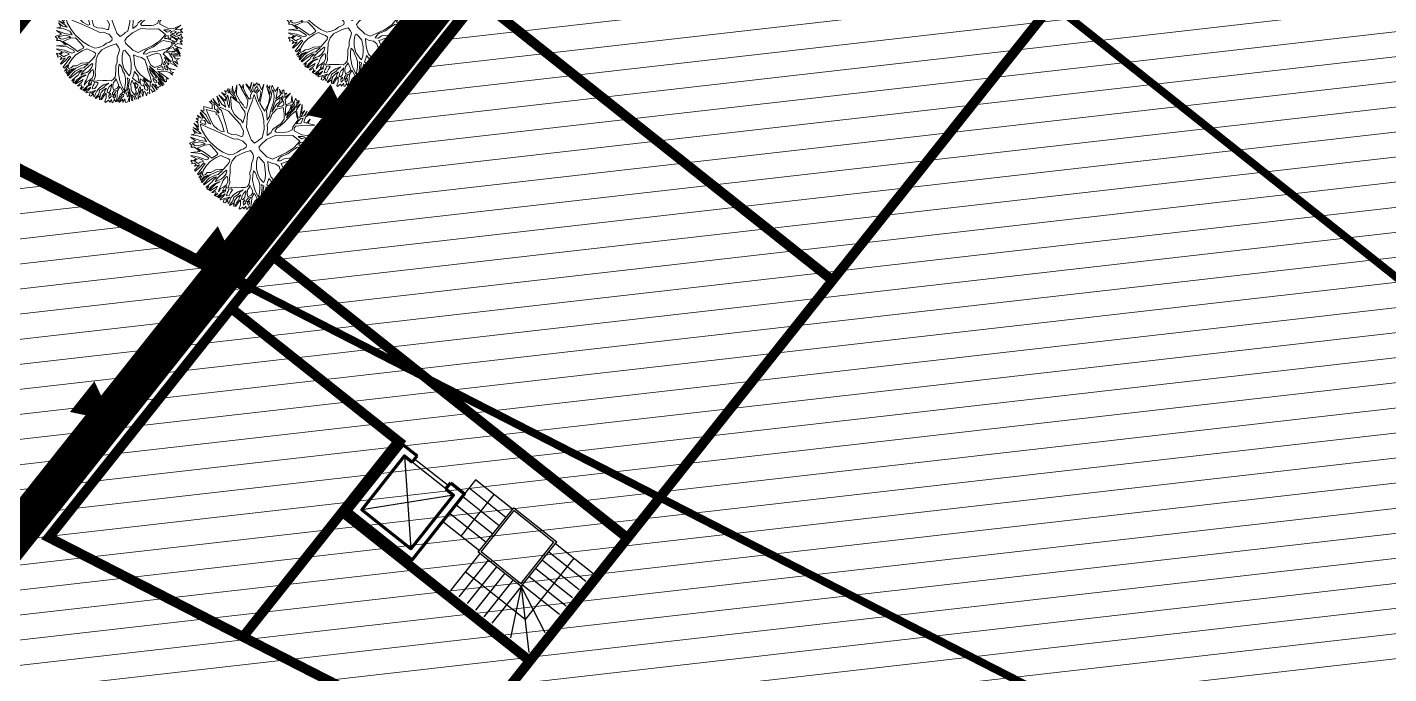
# Model space of a CAD drawing. Header units: metres. Extents: x -664657 to -643449, y -1076720 to -1062383.
# Drawn here: x -661136.54 to -661101.86, y -1065530.19 to -1065513.72 of the extents above; entities that cross this region are included whole.
import ezdxf

# ---------------------------------------------------------------- set-up
doc = ezdxf.new("R2010")
doc.units = ezdxf.units.M
doc.header["$LTSCALE"] = 0.1
doc.linetypes.add('DIVIDE', pattern=[31.75, 12.7, -6.35, 0, -6.35, 0, -6.35])
doc.layers.get('0').update_dxf_attribs({"color": 8, "lineweight": 9})
for name, color, linetype in [('AA_THER_DOPRAVA', 142, 'Continuous'), ('AA_THER_slabá', 4, 'Continuous'), ('AA_THER_SRAFY KATASTR', 14, 'Continuous'), ('AA_THER_ZNACENI', 7, 'Continuous'), ('AA_THER_čerchovaná', 84, 'DIVIDE')]:
    doc.layers.add(name, color=color, linetype=linetype)
doc.layers.add('AA_THER_silná', color=1, linetype='Continuous', lineweight=70)
doc.layers.add('AA_THER_STAFAZ', color=252, linetype='Continuous', lineweight=0)

# ---------------------------------------------------------------- blocks, each defined once
blk = doc.blocks.new('A$C0C461CEA')
for p, q in [((-0.025, 0.681), (-0.029, 0.73)), ((-0.029, 0.73), (-0.001, 0.656)), ((0.063, 0.606), (-0.009, 0.765)), ((-0.009, 0.765), (0.101, 0.706)), ((0.101, 0.706), (0.094, 0.804)), ((0.094, 0.804), (0.195, 0.61)), ((0.214, 0.725), (0.134, 0.788)), ((0.134, 0.788), (0.212, 0.751)), ((0.191, 0.795), (0.205, 0.826)), ((0.231, 0.749), (0.191, 0.795)), ((0.205, 0.826), (0.247, 0.779)), ((0.212, 0.751), (0.231, 0.749)), ((0.247, 0.779), (0.283, 0.818)), ((0.256, 0.734), (0.28, 0.713)), ((0.257, 0.695), (0.256, 0.734)), ((0.283, 0.818), (0.273, 0.766)), ((0.273, 0.766), (0.303, 0.735)), ((0.303, 0.735), (0.335, 0.855)), ((0.335, 0.855), (0.332, 0.706)), ((0.448, 0.732), (0.381, 0.832)), ((0.381, 0.832), (0.473, 0.745)), ((0.398, 0.641), (0.448, 0.732)), ((0.483, 0.777), (0.463, 0.845)), ((0.463, 0.845), (0.503, 0.812)), ((0.473, 0.745), (0.483, 0.777)), ((0.49, 0.711), (0.491, 0.762)), ((0.491, 0.762), (0.519, 0.739)), ((0.503, 0.812), (0.541, 0.849)), ((0.519, 0.739), (0.518, 0.634)), ((0.541, 0.849), (0.523, 0.775)), ((0.523, 0.775), (0.552, 0.829)), ((0.552, 0.829), (0.55, 0.733)), ((0.55, 0.733), (0.572, 0.716)), ((0.572, 0.716), (0.592, 0.82)), ((0.592, 0.82), (0.599, 0.69)), ((0.732, 0.619), (0.623, 0.824)), ((0.623, 0.824), (0.721, 0.691)), ((0.721, 0.691), (0.725, 0.772)), ((0.725, 0.772), (0.739, 0.638)), ((0.773, 0.691), (0.762, 0.79)), ((0.762, 0.79), (0.78, 0.708)), ((0.782, 0.71), (0.826, 0.755)), ((0.826, 0.755), (0.807, 0.687)), ((-0.386, 0.487), (-0.377, 0.497)), ((-0.28, 0.452), (-0.386, 0.487)), ((-0.377, 0.497), (-0.291, 0.473)), ((-0.291, 0.473), (-0.326, 0.577)), ((-0.326, 0.577), (-0.279, 0.488)), ((-0.256, 0.522), (-0.284, 0.582)), ((-0.284, 0.582), (-0.25, 0.553)), ((-0.279, 0.488), (-0.209, 0.448)), ((-0.207, 0.472), (-0.256, 0.522)), ((-0.25, 0.553), (-0.251, 0.627)), ((-0.251, 0.627), (-0.205, 0.61)), ((-0.215, 0.587), (-0.164, 0.562)), ((-0.208, 0.57), (-0.215, 0.587)), ((-0.212, 0.536), (-0.208, 0.57)), ((-0.186, 0.48), (-0.212, 0.536)), ((-0.205, 0.61), (-0.205, 0.641)), ((-0.205, 0.641), (-0.143, 0.596)), ((-0.164, 0.562), (-0.163, 0.47)), ((-0.143, 0.596), (-0.108, 0.579)), ((-0.134, 0.562), (-0.138, 0.487)), ((-0.138, 0.487), (-0.095, 0.443)), ((-0.108, 0.579), (-0.136, 0.688)), ((-0.136, 0.688), (-0.031, 0.479)), ((-0.111, 0.544), (-0.134, 0.562)), ((-0.084, 0.536), (-0.111, 0.544)), ((-0.062, 0.681), (-0.084, 0.71)), ((-0.084, 0.71), (-0.025, 0.681)), ((-0.05, 0.471), (-0.084, 0.536)), ((0.086, 0.573), (-0.062, 0.681)), ((-0.001, 0.656), (0.063, 0.606)), ((0.049, 0.709), (0.1, 0.674)), ((0.071, 0.64), (0.049, 0.709)), ((0.115, 0.58), (0.071, 0.64)), ((0.141, 0.467), (0.086, 0.573)), ((0.1, 0.674), (0.148, 0.626)), ((0.154, 0.458), (0.115, 0.58)), ((0.148, 0.626), (0.198, 0.54)), ((0.195, 0.61), (0.214, 0.725)), ((0.198, 0.54), (0.234, 0.438)), ((0.212, 0.581), (0.226, 0.644)), ((0.236, 0.499), (0.212, 0.581)), ((0.226, 0.644), (0.236, 0.684)), ((0.236, 0.684), (0.278, 0.625)), ((0.281, 0.388), (0.236, 0.499)), ((0.272, 0.676), (0.257, 0.695)), ((0.278, 0.625), (0.267, 0.543)), ((0.267, 0.543), (0.281, 0.388)), ((0.291, 0.657), (0.272, 0.676)), ((0.28, 0.713), (0.29, 0.678)), ((0.29, 0.678), (0.291, 0.657)), ((0.298, 0.594), (0.316, 0.668)), ((0.299, 0.519), (0.298, 0.594)), ((0.359, 0.578), (0.299, 0.519)), ((0.316, 0.668), (0.354, 0.641)), ((0.392, 0.572), (0.318, 0.477)), ((0.332, 0.706), (0.398, 0.641)), ((0.354, 0.641), (0.373, 0.618)), ((0.373, 0.618), (0.359, 0.578)), ((0.469, 0.501), (0.392, 0.572)), ((0.419, 0.639), (0.417, 0.618)), ((0.417, 0.618), (0.449, 0.568)), ((0.438, 0.663), (0.419, 0.639)), ((0.471, 0.697), (0.438, 0.663)), ((0.449, 0.568), (0.492, 0.518)), ((0.532, 0.422), (0.469, 0.501)), ((0.482, 0.682), (0.471, 0.697)), ((0.492, 0.669), (0.482, 0.682)), ((0.505, 0.682), (0.49, 0.711)), ((0.503, 0.634), (0.492, 0.669)), ((0.492, 0.518), (0.511, 0.491)), ((0.512, 0.575), (0.503, 0.634)), ((0.518, 0.634), (0.505, 0.682)), ((0.511, 0.491), (0.512, 0.575)), ((0.53, 0.531), (0.539, 0.622)), ((0.551, 0.471), (0.53, 0.531)), ((0.539, 0.622), (0.547, 0.66)), ((0.544, 0.723), (0.568, 0.689)), ((0.547, 0.66), (0.544, 0.723)), ((0.562, 0.609), (0.551, 0.471)), ((0.568, 0.689), (0.562, 0.609)), ((0.581, 0.563), (0.574, 0.456)), ((0.6, 0.66), (0.581, 0.563)), ((0.599, 0.69), (0.656, 0.641)), ((0.629, 0.644), (0.6, 0.66)), ((0.699, 0.587), (0.629, 0.644)), ((0.656, 0.641), (0.716, 0.594)), ((0.735, 0.569), (0.699, 0.587)), ((0.716, 0.594), (0.732, 0.619)), ((0.736, 0.502), (0.735, 0.569)), ((0.738, 0.409), (0.736, 0.502)), ((0.739, 0.638), (0.773, 0.691)), ((0.756, 0.617), (0.75, 0.55)), ((0.75, 0.55), (0.759, 0.494)), ((0.785, 0.647), (0.756, 0.617)), ((0.759, 0.494), (0.811, 0.549)), ((0.847, 0.53), (0.772, 0.454)), ((0.78, 0.708), (0.782, 0.71)), ((0.811, 0.549), (0.785, 0.647)), ((0.807, 0.687), (0.84, 0.599)), ((0.84, 0.599), (0.888, 0.613)), ((1.024, 0.679), (0.847, 0.53)), ((0.888, 0.613), (0.897, 0.711)), ((0.897, 0.711), (0.915, 0.627)), ((0.915, 0.627), (1.024, 0.679)), ((1.039, 0.454), (1.103, 0.589)), ((1.103, 0.589), (1.074, 0.465)), ((1.074, 0.465), (1.137, 0.506)), ((1.137, 0.506), (1.166, 0.562)), ((1.213, 0.508), (1.154, 0.472)), ((1.166, 0.562), (1.164, 0.508)), ((1.164, 0.508), (1.213, 0.508)), ((-0.526, 0.187), (-0.556, 0.247)), ((-0.556, 0.247), (-0.505, 0.187)), ((-0.495, 0.221), (-0.55, 0.309)), ((-0.55, 0.309), (-0.495, 0.256)), ((-0.436, 0.238), (-0.503, 0.376)), ((-0.503, 0.376), (-0.397, 0.235)), ((-0.495, 0.256), (-0.436, 0.238)), ((-0.394, 0.371), (-0.482, 0.412)), ((-0.482, 0.412), (-0.394, 0.388)), ((-0.394, 0.388), (-0.424, 0.459)), ((-0.424, 0.459), (-0.372, 0.399)), ((-0.256, 0.32), (-0.394, 0.371)), ((-0.372, 0.399), (-0.265, 0.347)), ((-0.209, 0.421), (-0.28, 0.452)), ((-0.265, 0.347), (-0.176, 0.312)), ((-0.174, 0.275), (-0.256, 0.32)), ((-0.209, 0.448), (-0.207, 0.472)), ((-0.194, 0.381), (-0.209, 0.421)), ((-0.162, 0.346), (-0.194, 0.381)), ((-0.163, 0.47), (-0.186, 0.48)), ((-0.176, 0.312), (-0.162, 0.346)), ((-0.142, 0.224), (-0.174, 0.275)), ((-0.157, 0.436), (-0.114, 0.321)), ((-0.081, 0.391), (-0.157, 0.436)), ((-0.114, 0.321), (-0.04, 0.095)), ((-0.095, 0.443), (-0.013, 0.385)), ((0.012, 0.333), (-0.081, 0.391)), ((-0.013, 0.385), (-0.05, 0.471)), ((-0.031, 0.479), (0.019, 0.379)), ((0.154, 0.269), (0.012, 0.333)), ((0.019, 0.379), (0.096, 0.349)), ((0.096, 0.349), (0.175, 0.322)), ((0.175, 0.322), (0.141, 0.467)), ((0.193, 0.345), (0.154, 0.458)), ((0.266, 0.178), (0.154, 0.269)), ((0.24, 0.295), (0.193, 0.345)), ((0.234, 0.438), (0.258, 0.367)), ((0.308, 0.222), (0.24, 0.295)), ((0.258, 0.367), (0.296, 0.309)), ((0.296, 0.309), (0.308, 0.222)), ((0.314, 0.414), (0.309, 0.363)), ((0.309, 0.363), (0.334, 0.286)), ((0.318, 0.477), (0.314, 0.414)), ((0.334, 0.286), (0.348, 0.221)), ((0.485, 0.148), (0.513, 0.258)), ((0.513, 0.258), (0.54, 0.324)), ((0.54, 0.324), (0.532, 0.422)), ((0.551, 0.283), (0.534, 0.218)), ((0.571, 0.374), (0.551, 0.283)), ((0.574, 0.456), (0.571, 0.374)), ((0.619, 0.192), (0.694, 0.255)), ((0.694, 0.255), (0.731, 0.289)), ((0.834, 0.289), (0.726, 0.197)), ((0.731, 0.289), (0.76, 0.363)), ((0.76, 0.363), (0.738, 0.409)), ((0.772, 0.454), (0.768, 0.41)), ((0.768, 0.41), (0.8, 0.37)), ((0.8, 0.37), (0.955, 0.401)), ((0.992, 0.29), (0.834, 0.289)), ((0.943, 0.354), (0.922, 0.336)), ((0.922, 0.336), (0.992, 0.342)), ((0.983, 0.384), (0.943, 0.354)), ((0.955, 0.401), (1.039, 0.454)), ((1.022, 0.404), (0.983, 0.384)), ((0.99, 0.219), (0.992, 0.29)), ((0.992, 0.342), (1.008, 0.359)), ((1.008, 0.359), (1.022, 0.404)), ((1.019, 0.28), (1.014, 0.25)), ((1.014, 0.25), (1.022, 0.223)), ((1.04, 0.305), (1.019, 0.28)), ((1.022, 0.223), (1.057, 0.251)), ((1.065, 0.28), (1.04, 0.305)), ((1.06, 0.421), (1.046, 0.396)), ((1.046, 0.396), (1.046, 0.37)), ((1.046, 0.37), (1.102, 0.394)), ((1.161, 0.247), (1.054, 0.196)), ((1.057, 0.251), (1.11, 0.266)), ((1.085, 0.438), (1.06, 0.421)), ((1.084, 0.364), (1.065, 0.329)), ((1.065, 0.329), (1.216, 0.353)), ((1.11, 0.266), (1.065, 0.28)), ((1.151, 0.377), (1.084, 0.364)), ((1.117, 0.447), (1.085, 0.438)), ((1.115, 0.327), (1.094, 0.318)), ((1.094, 0.318), (1.123, 0.272)), ((1.102, 0.394), (1.117, 0.447)), ((1.157, 0.334), (1.115, 0.327)), ((1.123, 0.272), (1.221, 0.303)), ((1.154, 0.472), (1.142, 0.409)), ((1.142, 0.409), (1.193, 0.416)), ((1.216, 0.393), (1.151, 0.377)), ((1.223, 0.332), (1.157, 0.334)), ((1.207, 0.21), (1.161, 0.247)), ((1.221, 0.277), (1.173, 0.268)), ((1.173, 0.268), (1.209, 0.239)), ((1.193, 0.416), (1.206, 0.47)), ((1.206, 0.47), (1.232, 0.441)), ((1.209, 0.239), (1.221, 0.277)), ((1.216, 0.353), (1.216, 0.393)), ((1.221, 0.303), (1.223, 0.332)), ((1.232, 0.441), (1.276, 0.429)), ((1.265, 0.299), (1.236, 0.242)), ((1.236, 0.242), (1.263, 0.236)), ((1.276, 0.429), (1.239, 0.399)), ((1.239, 0.399), (1.239, 0.378)), ((1.239, 0.378), (1.266, 0.383)), ((1.263, 0.236), (1.379, 0.275)), ((1.336, 0.335), (1.265, 0.299)), ((1.266, 0.383), (1.281, 0.398)), ((1.308, 0.383), (1.275, 0.358)), ((1.275, 0.358), (1.336, 0.335)), ((1.281, 0.398), (1.308, 0.383)), ((1.379, 0.275), (1.301, 0.236)), ((-0.493, -0.002), (-0.644, 0.041)), ((-0.644, 0.041), (-0.485, 0.03)), ((-0.635, 0.101), (-0.551, 0.117)), ((-0.519, 0.086), (-0.635, 0.101)), ((-0.612, 0.165), (-0.577, 0.172)), ((-0.557, 0.142), (-0.612, 0.165)), ((-0.577, 0.172), (-0.583, 0.229)), ((-0.583, 0.229), (-0.536, 0.174)), ((-0.551, 0.117), (-0.557, 0.142)), ((-0.536, 0.174), (-0.526, 0.187)), ((-0.509, 0.126), (-0.526, 0.126)), ((-0.526, 0.126), (-0.492, 0.08)), ((-0.485, 0.03), (-0.519, 0.086)), ((-0.416, 0.057), (-0.509, 0.126)), ((-0.505, 0.187), (-0.335, 0.163)), ((-0.415, 0.205), (-0.495, 0.221)), ((-0.492, 0.08), (-0.453, 0.038)), ((-0.444, 0.15), (-0.46, 0.141)), ((-0.46, 0.141), (-0.318, -0.013)), ((-0.453, 0.038), (-0.411, 0.003)), ((-0.353, 0.149), (-0.444, 0.15)), ((-0.354, -0.026), (-0.416, 0.057)), ((-0.335, 0.163), (-0.415, 0.205)), ((-0.411, 0.003), (-0.354, -0.026)), ((-0.397, 0.235), (-0.263, 0.181)), ((-0.273, 0.155), (-0.353, 0.149)), ((-0.191, 0.121), (-0.273, 0.155)), ((-0.263, 0.181), (-0.194, 0.167)), ((-0.194, 0.167), (-0.145, 0.146)), ((-0.099, 0.096), (-0.191, 0.121)), ((-0.145, 0.146), (-0.114, 0.159)), ((-0.114, 0.159), (-0.142, 0.224)), ((-0.05, 0.048), (-0.099, 0.096)), ((0, -0.086), (-0.05, 0.048)), ((-0.04, 0.095), (0.101, -0.11)), ((0.364, 0.065), (0.266, 0.178)), ((0.348, 0.221), (0.354, 0.16)), ((0.354, 0.16), (0.409, 0.103)), ((0.435, -0.079), (0.364, 0.065)), ((0.409, 0.103), (0.439, 0.053)), ((0.439, 0.053), (0.476, 0.01)), ((0.476, 0.01), (0.498, 0.096)), ((0.498, 0.096), (0.485, 0.148)), ((0.588, 0.099), (0.514, -0.053)), ((0.534, 0.218), (0.533, 0.155)), ((0.533, 0.155), (0.567, 0.153)), ((0.567, 0.153), (0.619, 0.192)), ((0.726, 0.197), (0.588, 0.099)), ((0.934, -0.024), (0.985, 0.138)), ((0.99, 0.078), (0.966, -0.017)), ((0.985, 0.138), (0.99, 0.219)), ((1.029, 0.181), (0.99, 0.078)), ((1.054, 0.196), (1.029, 0.181)), ((1.064, -0.035), (1.15, 0.081)), ((1.15, 0.081), (1.193, 0.151)), ((1.184, 0.044), (1.176, -0.007)), ((1.242, 0.072), (1.184, 0.044)), ((1.201, 0.118), (1.192, 0.06)), ((1.192, 0.06), (1.242, 0.105)), ((1.193, 0.151), (1.207, 0.21)), ((1.249, 0.194), (1.201, 0.132)), ((1.201, 0.132), (1.201, 0.118)), ((1.242, 0.105), (1.277, 0.128)), ((1.297, 0.051), (1.242, 0.072)), ((1.268, 0.179), (1.249, 0.194)), ((1.314, 0.169), (1.268, 0.179)), ((1.294, 0.108), (1.276, 0.086)), ((1.276, 0.086), (1.305, 0.077)), ((1.277, 0.128), (1.319, 0.158)), ((1.411, 0.18), (1.289, 0.213)), ((1.289, 0.213), (1.317, 0.184)), ((1.327, 0.131), (1.294, 0.108)), ((1.347, 0.037), (1.297, 0.051)), ((1.301, 0.236), (1.411, 0.18)), ((1.305, 0.077), (1.384, 0.138)), ((1.319, 0.158), (1.314, 0.169)), ((1.317, 0.184), (1.443, 0.155)), ((1.367, 0.149), (1.327, 0.131)), ((1.443, 0.155), (1.34, 0.081)), ((1.34, 0.081), (1.406, 0.061)), ((1.386, 0.006), (1.347, 0.037)), ((1.384, 0.138), (1.367, 0.149)), ((1.367, -0.026), (1.386, 0.006)), ((1.421, 0.016), (1.398, -0.011)), ((1.406, 0.061), (1.454, 0.109)), ((1.495, 0.013), (1.421, 0.016)), ((1.454, 0.109), (1.431, 0.05)), ((1.431, 0.05), (1.495, 0.013)), ((-0.721, -0.288), (-0.583, -0.227)), ((-0.701, -0.157), (-0.672, -0.144)), ((-0.634, -0.167), (-0.701, -0.157)), ((-0.672, -0.144), (-0.697, -0.115)), ((-0.697, -0.115), (-0.649, -0.134)), ((-0.599, -0.118), (-0.687, -0.081)), ((-0.687, -0.081), (-0.582, -0.108)), ((-0.508, -0.101), (-0.659, -0.004)), ((-0.659, -0.004), (-0.5, -0.057)), ((-0.49, -0.229), (-0.658, -0.302)), ((-0.649, -0.134), (-0.599, -0.118)), ((-0.583, -0.227), (-0.634, -0.167)), ((-0.561, -0.129), (-0.611, -0.142)), ((-0.611, -0.142), (-0.575, -0.175)), ((-0.582, -0.108), (-0.544, -0.105)), ((-0.575, -0.175), (-0.552, -0.204)), ((-0.519, -0.137), (-0.561, -0.129)), ((-0.552, -0.204), (-0.506, -0.197)), ((-0.544, -0.105), (-0.508, -0.101)), ((-0.491, -0.179), (-0.519, -0.137)), ((-0.506, -0.197), (-0.448, -0.22)), ((-0.5, -0.057), (-0.412, -0.054)), ((-0.412, -0.054), (-0.493, -0.002)), ((-0.33, -0.078), (-0.491, -0.12)), ((-0.491, -0.12), (-0.481, -0.145)), ((-0.444, -0.203), (-0.491, -0.179)), ((-0.465, -0.267), (-0.49, -0.229)), ((-0.481, -0.145), (-0.435, -0.149)), ((-0.448, -0.22), (-0.444, -0.203)), ((-0.435, -0.149), (-0.35, -0.207)), ((-0.35, -0.207), (-0.2, -0.314)), ((-0.208, -0.104), (-0.33, -0.078)), ((-0.318, -0.013), (-0.221, -0.06)), ((-0.221, -0.06), (-0.118, -0.072)), ((-0.023, -0.134), (-0.208, -0.104)), ((-0.118, -0.072), (-0.051, -0.067)), ((-0.051, -0.067), (0, -0.086)), ((0.101, -0.19), (-0.023, -0.134)), ((0.101, -0.11), (0.215, -0.18)), ((0.147, -0.271), (0.101, -0.19)), ((0.215, -0.18), (0.302, -0.23)), ((0.302, -0.23), (0.386, -0.241)), ((0.386, -0.241), (0.412, -0.157)), ((0.412, -0.132), (0.435, -0.079)), ((0.412, -0.157), (0.412, -0.132)), ((0.514, -0.053), (0.492, -0.182)), ((0.492, -0.182), (0.493, -0.246)), ((0.814, -0.262), (0.864, -0.159)), ((0.864, -0.159), (0.934, -0.024)), ((0.908, -0.119), (0.897, -0.15)), ((0.897, -0.15), (0.901, -0.228)), ((0.901, -0.228), (0.946, -0.198)), ((0.966, -0.017), (0.908, -0.119)), ((0.946, -0.198), (0.973, -0.127)), ((0.973, -0.127), (1.064, -0.035)), ((1.009, -0.187), (0.98, -0.225)), ((0.98, -0.225), (1.12, -0.297)), ((1.026, -0.151), (1.009, -0.187)), ((1.084, -0.067), (1.026, -0.151)), ((1.138, -0.047), (1.084, -0.067)), ((1.225, -0.095), (1.138, -0.047)), ((1.176, -0.007), (1.277, -0.02)), ((1.208, -0.294), (1.276, -0.187)), ((1.271, -0.153), (1.225, -0.095)), ((1.231, -0.04), (1.321, -0.091)), ((1.289, -0.041), (1.231, -0.04)), ((1.287, -0.212), (1.256, -0.26)), ((1.262, -0.288), (1.356, -0.236)), ((1.276, -0.187), (1.271, -0.153)), ((1.277, -0.02), (1.367, -0.026)), ((1.324, -0.116), (1.277, -0.096)), ((1.277, -0.096), (1.303, -0.157)), ((1.318, -0.192), (1.287, -0.212)), ((1.346, -0.047), (1.289, -0.041)), ((1.394, -0.229), (1.298, -0.308)), ((1.303, -0.157), (1.324, -0.116)), ((1.356, -0.236), (1.318, -0.192)), ((1.321, -0.091), (1.346, -0.047)), ((1.347, -0.14), (1.333, -0.161)), ((1.333, -0.161), (1.36, -0.194)), ((1.374, -0.053), (1.346, -0.093)), ((1.346, -0.093), (1.374, -0.091)), ((1.368, -0.148), (1.347, -0.14)), ((1.374, -0.091), (1.353, -0.129)), ((1.353, -0.129), (1.41, -0.147)), ((1.36, -0.194), (1.389, -0.194)), ((1.4, -0.166), (1.368, -0.148)), ((1.514, -0.029), (1.374, -0.053)), ((1.389, -0.194), (1.421, -0.179)), ((1.476, -0.191), (1.394, -0.229)), ((1.398, -0.011), (1.514, -0.029)), ((1.421, -0.179), (1.4, -0.166)), ((1.41, -0.147), (1.519, -0.094)), ((1.519, -0.094), (1.431, -0.145)), ((1.431, -0.145), (1.486, -0.17)), ((1.541, -0.201), (1.476, -0.191)), ((1.486, -0.17), (1.527, -0.148)), ((1.527, -0.148), (1.511, -0.184)), ((1.511, -0.184), (1.541, -0.201)), ((-0.722, -0.374), (-0.67, -0.354)), ((-0.605, -0.381), (-0.722, -0.374)), ((-0.67, -0.354), (-0.721, -0.288)), ((-0.671, -0.512), (-0.715, -0.477)), ((-0.715, -0.477), (-0.643, -0.483)), ((-0.705, -0.422), (-0.705, -0.403)), ((-0.705, -0.403), (-0.475, -0.468)), ((-0.602, -0.457), (-0.705, -0.422)), ((-0.658, -0.302), (-0.588, -0.343)), ((-0.643, -0.483), (-0.602, -0.457)), ((-0.562, -0.478), (-0.608, -0.497)), ((-0.429, -0.459), (-0.605, -0.381)), ((-0.588, -0.343), (-0.459, -0.411)), ((-0.528, -0.49), (-0.562, -0.478)), ((-0.475, -0.468), (-0.429, -0.459)), ((-0.431, -0.251), (-0.465, -0.267)), ((-0.459, -0.411), (-0.383, -0.446)), ((-0.402, -0.266), (-0.431, -0.251)), ((-0.281, -0.328), (-0.402, -0.266)), ((-0.383, -0.446), (-0.284, -0.456)), ((-0.284, -0.456), (-0.182, -0.436)), ((-0.167, -0.411), (-0.281, -0.328)), ((-0.099, -0.448), (-0.274, -0.489)), ((-0.2, -0.314), (-0.141, -0.358)), ((-0.182, -0.436), (-0.167, -0.411)), ((-0.141, -0.358), (-0.098, -0.387)), ((0.06, -0.41), (-0.099, -0.448)), ((-0.098, -0.387), (-0.025, -0.371)), ((-0.025, -0.371), (0.046, -0.318)), ((0.046, -0.318), (0.128, -0.29)), ((0.101, -0.37), (0.06, -0.41)), ((0.202, -0.337), (0.101, -0.37)), ((0.128, -0.29), (0.147, -0.271)), ((0.284, -0.347), (0.202, -0.337)), ((0.252, -0.551), (0.271, -0.484)), ((0.271, -0.484), (0.295, -0.448)), ((0.301, -0.364), (0.284, -0.347)), ((0.295, -0.448), (0.313, -0.389)), ((0.313, -0.389), (0.301, -0.364)), ((0.348, -0.481), (0.309, -0.559)), ((0.414, -0.386), (0.348, -0.481)), ((0.482, -0.404), (0.414, -0.386)), ((0.518, -0.429), (0.482, -0.404)), ((0.493, -0.246), (0.533, -0.274)), ((0.544, -0.477), (0.518, -0.429)), ((0.533, -0.274), (0.71, -0.29)), ((0.574, -0.561), (0.544, -0.477)), ((0.601, -0.382), (0.587, -0.408)), ((0.587, -0.408), (0.628, -0.487)), ((0.66, -0.39), (0.601, -0.382)), ((0.74, -0.406), (0.66, -0.39)), ((0.71, -0.29), (0.814, -0.262)), ((0.768, -0.431), (0.74, -0.406)), ((0.831, -0.489), (0.768, -0.431)), ((0.773, -0.347), (0.846, -0.329)), ((0.833, -0.407), (0.773, -0.347)), ((0.896, -0.469), (0.833, -0.407)), ((0.846, -0.329), (0.914, -0.295)), ((0.987, -0.527), (0.896, -0.469)), ((0.914, -0.295), (0.987, -0.292)), ((0.987, -0.292), (1.076, -0.35)), ((1.076, -0.35), (1.146, -0.402)), ((1.12, -0.297), (1.208, -0.294)), ((1.322, -0.346), (1.122, -0.328)), ((1.122, -0.328), (1.314, -0.377)), ((1.146, -0.366), (1.331, -0.398)), ((1.205, -0.406), (1.146, -0.366)), ((1.146, -0.402), (1.247, -0.462)), ((1.293, -0.438), (1.205, -0.406)), ((1.247, -0.462), (1.328, -0.531)), ((1.256, -0.26), (1.262, -0.288)), ((1.35, -0.423), (1.293, -0.438)), ((1.298, -0.308), (1.389, -0.301)), ((1.308, -0.455), (1.382, -0.454)), ((1.323, -0.478), (1.308, -0.455)), ((1.314, -0.377), (1.526, -0.421)), ((1.436, -0.382), (1.322, -0.346)), ((1.367, -0.498), (1.323, -0.478)), ((1.331, -0.398), (1.35, -0.423)), ((1.439, -0.334), (1.334, -0.329)), ((1.334, -0.329), (1.521, -0.375)), ((1.403, -0.475), (1.367, -0.498)), ((1.526, -0.421), (1.375, -0.412)), ((1.375, -0.412), (1.53, -0.449)), ((1.382, -0.454), (1.403, -0.475)), ((1.389, -0.301), (1.527, -0.295)), ((1.53, -0.449), (1.415, -0.452)), ((1.415, -0.452), (1.445, -0.477)), ((1.521, -0.375), (1.436, -0.382)), ((1.513, -0.369), (1.439, -0.334)), ((1.445, -0.477), (1.505, -0.474)), ((1.505, -0.474), (1.477, -0.522)), ((1.527, -0.295), (1.496, -0.321)), ((1.496, -0.321), (1.528, -0.358)), ((1.528, -0.358), (1.513, -0.369)), ((-0.697, -0.539), (-0.671, -0.512)), ((-0.651, -0.541), (-0.697, -0.539)), ((-0.537, -0.67), (-0.676, -0.63)), ((-0.676, -0.63), (-0.569, -0.633)), ((-0.67, -0.585), (-0.643, -0.564)), ((-0.628, -0.583), (-0.67, -0.585)), ((-0.643, -0.564), (-0.651, -0.541)), ((-0.639, -0.698), (-0.537, -0.67)), ((-0.507, -0.691), (-0.639, -0.698)), ((-0.569, -0.633), (-0.628, -0.583)), ((-0.608, -0.497), (-0.603, -0.545)), ((-0.603, -0.545), (-0.555, -0.54)), ((-0.569, -0.566), (-0.571, -0.578)), ((-0.571, -0.578), (-0.503, -0.638)), ((-0.439, -0.537), (-0.569, -0.566)), ((-0.555, -0.54), (-0.523, -0.534)), ((-0.532, -0.735), (-0.456, -0.699)), ((-0.5, -0.512), (-0.528, -0.49)), ((-0.523, -0.534), (-0.5, -0.512)), ((-0.456, -0.699), (-0.507, -0.691)), ((-0.503, -0.638), (-0.373, -0.687)), ((-0.374, -0.724), (-0.483, -0.76)), ((-0.274, -0.489), (-0.439, -0.537)), ((-0.302, -0.746), (-0.374, -0.724)), ((-0.373, -0.687), (-0.256, -0.714)), ((-0.256, -0.714), (-0.076, -0.727)), ((-0.076, -0.727), (0.048, -0.713)), ((0.048, -0.713), (0.165, -0.682)), ((0.165, -0.682), (0.215, -0.623)), ((0.215, -0.623), (0.252, -0.551)), ((0.276, -0.629), (0.273, -0.73)), ((0.309, -0.559), (0.276, -0.629)), ((0.627, -0.632), (0.574, -0.561)), ((0.648, -0.697), (0.627, -0.632)), ((0.628, -0.487), (0.7, -0.576)), ((0.706, -0.765), (0.648, -0.697)), ((0.68, -0.635), (0.71, -0.698)), ((0.723, -0.641), (0.68, -0.635)), ((0.7, -0.576), (0.793, -0.643)), ((0.71, -0.698), (0.771, -0.775)), ((0.755, -0.654), (0.723, -0.641)), ((0.793, -0.687), (0.755, -0.654)), ((0.793, -0.643), (0.86, -0.669)), ((0.861, -0.713), (0.793, -0.687)), ((0.885, -0.552), (0.831, -0.489)), ((0.86, -0.669), (0.919, -0.683)), ((0.923, -0.765), (0.861, -0.713)), ((0.927, -0.618), (0.885, -0.552)), ((0.919, -0.683), (0.953, -0.683)), ((0.953, -0.683), (0.927, -0.618)), ((0.973, -0.572), (1.072, -0.589)), ((0.997, -0.622), (0.973, -0.572)), ((1.063, -0.541), (0.987, -0.527)), ((1.018, -0.681), (0.997, -0.622)), ((1.087, -0.68), (1.018, -0.681)), ((1.033, -0.716), (1.053, -0.774)), ((1.078, -0.743), (1.033, -0.716)), ((1.084, -0.55), (1.063, -0.541)), ((1.072, -0.589), (1.119, -0.642)), ((1.24, -0.542), (1.084, -0.55)), ((1.171, -0.679), (1.087, -0.68)), ((1.099, -0.713), (1.174, -0.717)), ((1.139, -0.759), (1.099, -0.713)), ((1.119, -0.642), (1.171, -0.679)), ((1.135, -0.61), (1.181, -0.601)), ((1.169, -0.658), (1.135, -0.61)), ((1.218, -0.683), (1.169, -0.658)), ((1.271, -0.556), (1.173, -0.572)), ((1.173, -0.572), (1.345, -0.623)), ((1.174, -0.717), (1.193, -0.78)), ((1.181, -0.601), (1.228, -0.603)), ((1.262, -0.674), (1.218, -0.683)), ((1.22, -0.716), (1.225, -0.775)), ((1.246, -0.741), (1.22, -0.716)), ((1.228, -0.603), (1.262, -0.674)), ((1.328, -0.531), (1.24, -0.542)), ((1.339, -0.652), (1.266, -0.621)), ((1.266, -0.621), (1.279, -0.67)), ((1.32, -0.545), (1.271, -0.556)), ((1.279, -0.67), (1.304, -0.696)), ((1.304, -0.696), (1.367, -0.69)), ((1.362, -0.62), (1.32, -0.545)), ((1.367, -0.69), (1.339, -0.652)), ((1.345, -0.623), (1.362, -0.62)), ((1.492, -0.575), (1.361, -0.539)), ((1.361, -0.539), (1.376, -0.585)), ((1.404, -0.631), (1.364, -0.641)), ((1.364, -0.641), (1.432, -0.706)), ((1.376, -0.585), (1.48, -0.613)), ((1.432, -0.706), (1.386, -0.715)), ((1.386, -0.715), (1.406, -0.775)), ((1.434, -0.521), (1.395, -0.521)), ((1.395, -0.521), (1.492, -0.575)), ((1.457, -0.664), (1.404, -0.631)), ((1.485, -0.543), (1.434, -0.521)), ((1.461, -0.634), (1.444, -0.636)), ((1.444, -0.636), (1.457, -0.664)), ((1.48, -0.613), (1.461, -0.634)), ((1.477, -0.522), (1.485, -0.543)), ((-0.54, -0.767), (-0.622, -0.732)), ((-0.622, -0.732), (-0.532, -0.735)), ((-0.483, -0.76), (-0.59, -0.822)), ((-0.59, -0.822), (-0.54, -0.767)), ((-0.568, -0.862), (-0.416, -0.81)), ((-0.457, -0.859), (-0.568, -0.862)), ((-0.519, -0.958), (-0.457, -0.859)), ((-0.458, -0.964), (-0.519, -0.958)), ((-0.463, -0.909), (-0.469, -0.936)), ((-0.469, -0.936), (-0.415, -0.93)), ((-0.446, -0.892), (-0.463, -0.909)), ((-0.456, -0.999), (-0.458, -0.964)), ((-0.402, -0.959), (-0.456, -0.999)), ((-0.388, -0.824), (-0.446, -0.892)), ((-0.416, -0.81), (-0.302, -0.746)), ((-0.415, -0.93), (-0.381, -0.913)), ((-0.275, -0.955), (-0.402, -0.959)), ((-0.396, -1.075), (-0.275, -0.955)), ((-0.237, -0.968), (-0.396, -1.075)), ((-0.329, -0.8), (-0.388, -0.824)), ((-0.381, -0.913), (-0.335, -0.847)), ((-0.322, -0.887), (-0.355, -0.942)), ((-0.355, -0.942), (-0.206, -0.924)), ((-0.335, -0.847), (-0.287, -0.798)), ((-0.287, -0.798), (-0.329, -0.8)), ((-0.283, -0.813), (-0.322, -0.887)), ((-0.221, -0.753), (-0.283, -0.813)), ((-0.105, -0.95), (-0.237, -0.968)), ((-0.092, -0.771), (-0.221, -0.753)), ((-0.206, -0.924), (-0.095, -0.918)), ((-0.078, -0.962), (-0.105, -0.95)), ((-0.102, -1.004), (-0.078, -0.962)), ((-0.095, -0.918), (-0.04, -0.918)), ((-0.004, -0.791), (-0.092, -0.771)), ((-0.04, -0.918), (-0.024, -0.869)), ((0.014, -0.86), (-0.027, -0.987)), ((-0.024, -0.869), (-0.002, -0.812)), ((-0.002, -0.812), (-0.004, -0.791)), ((0.055, -0.78), (0.014, -0.86)), ((0.103, -0.771), (0.055, -0.78)), ((0.185, -0.745), (0.103, -0.771)), ((0.227, -0.745), (0.185, -0.745)), ((0.206, -0.982), (0.243, -0.953)), ((0.25, -0.786), (0.227, -0.745)), ((0.243, -0.953), (0.249, -0.862)), ((0.249, -0.862), (0.25, -0.786)), ((0.273, -0.73), (0.303, -0.824)), ((0.292, -0.925), (0.277, -0.999)), ((0.309, -0.927), (0.292, -0.925)), ((0.303, -0.824), (0.376, -0.924)), ((0.33, -0.981), (0.309, -0.927)), ((0.376, -0.924), (0.427, -1.003)), ((0.693, -0.999), (0.75, -0.958)), ((0.766, -0.864), (0.706, -0.765)), ((0.75, -0.958), (0.766, -0.918)), ((0.766, -0.918), (0.766, -0.864)), ((0.771, -0.775), (0.873, -0.86)), ((0.789, -0.874), (0.884, -0.921)), ((0.804, -0.903), (0.789, -0.874)), ((0.804, -0.956), (0.804, -0.903)), ((0.813, -0.977), (0.804, -0.956)), ((0.873, -0.86), (0.932, -0.9)), ((0.884, -0.921), (0.914, -0.946)), ((0.914, -0.946), (0.914, -0.998)), ((0.975, -0.826), (0.923, -0.765)), ((0.932, -0.9), (0.98, -0.916)), ((0.939, -0.942), (0.95, -1.023)), ((0.95, -0.942), (0.939, -0.942)), ((0.943, -0.738), (0.987, -0.729)), ((0.979, -0.769), (0.943, -0.738)), ((1.04, -0.98), (0.95, -0.942)), ((1.031, -0.928), (0.975, -0.826)), ((1.005, -0.804), (0.979, -0.769)), ((0.98, -0.916), (1.029, -0.945)), ((0.987, -0.729), (1.026, -0.796)), ((1.045, -0.869), (1.005, -0.804)), ((1.026, -0.796), (1.051, -0.84)), ((1.029, -0.945), (1.031, -0.928)), ((1.075, -0.925), (1.045, -0.869)), ((1.05, -0.921), (1.086, -0.98)), ((1.051, -0.97), (1.05, -0.921)), ((1.051, -0.84), (1.075, -0.882)), ((1.053, -0.774), (1.127, -0.856)), ((1.075, -0.882), (1.075, -0.925)), ((1.111, -0.744), (1.078, -0.743)), ((1.259, -1.006), (1.085, -0.865)), ((1.085, -0.865), (1.242, -1.046)), ((1.098, -0.94), (1.107, -0.921)), ((1.105, -0.963), (1.098, -0.94)), ((1.156, -0.996), (1.105, -0.963)), ((1.107, -0.921), (1.156, -0.965)), ((1.151, -0.786), (1.111, -0.744)), ((1.127, -0.856), (1.163, -0.878)), ((1.193, -0.78), (1.139, -0.759)), ((1.217, -0.83), (1.151, -0.786)), ((1.156, -0.965), (1.156, -0.996)), ((1.163, -0.878), (1.239, -0.897)), ((1.249, -0.922), (1.189, -0.924)), ((1.189, -0.924), (1.265, -0.987)), ((1.239, -0.897), (1.217, -0.83)), ((1.225, -0.775), (1.289, -0.835)), ((1.293, -0.863), (1.24, -0.831)), ((1.24, -0.831), (1.264, -0.903)), ((1.269, -0.792), (1.246, -0.741)), ((1.281, -0.953), (1.249, -0.922)), ((1.264, -0.903), (1.302, -0.93)), ((1.292, -0.73), (1.269, -0.733)), ((1.269, -0.733), (1.293, -0.833)), ((1.289, -0.835), (1.269, -0.792)), ((1.302, -0.93), (1.281, -0.953)), ((1.314, -0.791), (1.292, -0.73)), ((1.293, -0.833), (1.345, -0.856)), ((1.327, -0.913), (1.293, -0.863)), ((1.366, -0.826), (1.314, -0.791)), ((1.345, -0.856), (1.318, -0.856)), ((1.318, -0.856), (1.327, -0.913)), ((1.351, -0.74), (1.321, -0.736)), ((1.321, -0.736), (1.366, -0.826)), ((1.406, -0.775), (1.351, -0.74)), ((-0.36, -1.114), (-0.235, -1.047)), ((-0.351, -1.121), (-0.36, -1.114)), ((-0.255, -1.094), (-0.351, -1.121)), ((-0.305, -1.172), (-0.267, -1.159)), ((-0.305, -1.187), (-0.305, -1.172)), ((-0.273, -1.193), (-0.305, -1.187)), ((-0.254, -1.22), (-0.273, -1.193)), ((-0.267, -1.159), (-0.255, -1.094)), ((-0.227, -1.182), (-0.254, -1.22)), ((-0.242, -1.119), (-0.248, -1.151)), ((-0.248, -1.151), (-0.172, -1.146)), ((-0.222, -1.071), (-0.242, -1.119)), ((-0.235, -1.047), (-0.102, -1.004)), ((-0.189, -1.184), (-0.227, -1.182)), ((-0.142, -1.045), (-0.222, -1.071)), ((-0.141, -1.15), (-0.193, -1.224)), ((-0.193, -1.224), (-0.189, -1.184)), ((-0.172, -1.146), (-0.16, -1.106)), ((-0.16, -1.106), (-0.125, -1.059)), ((-0.146, -1.278), (-0.141, -1.15)), ((-0.125, -1.059), (-0.142, -1.045)), ((-0.109, -1.185), (-0.125, -1.278)), ((-0.098, -1.074), (-0.109, -1.185)), ((-0.075, -1.069), (-0.098, -1.074)), ((-0.066, -1.3), (-0.075, -1.069)), ((-0.027, -0.987), (-0.034, -1.08)), ((-0.034, -1.08), (-0.027, -1.189)), ((-0.027, -1.189), (0.003, -1.241)), ((0.051, -1.215), (0.056, -1.171)), ((0.097, -1.194), (0.053, -1.265)), ((0.056, -1.171), (0.102, -1.129)), ((0.072, -1.268), (0.097, -1.194)), ((0.102, -1.129), (0.142, -1.04)), ((0.122, -1.171), (0.102, -1.252)), ((0.184, -1.043), (0.122, -1.171)), ((0.142, -1.04), (0.206, -0.982)), ((0.143, -1.221), (0.197, -1.113)), ((0.207, -1.153), (0.183, -1.225)), ((0.246, -0.974), (0.184, -1.043)), ((0.197, -1.113), (0.23, -1.077)), ((0.232, -1.127), (0.207, -1.153)), ((0.219, -1.203), (0.227, -1.18)), ((0.228, -1.245), (0.219, -1.203)), ((0.227, -1.18), (0.232, -1.127)), ((0.23, -1.077), (0.246, -0.974)), ((0.264, -1.085), (0.258, -1.15)), ((0.258, -1.15), (0.261, -1.188)), ((0.261, -1.188), (0.267, -1.213)), ((0.277, -0.999), (0.264, -1.085)), ((0.267, -1.213), (0.294, -1.15)), ((0.325, -1.162), (0.284, -1.234)), ((0.294, -1.15), (0.321, -1.112)), ((0.297, -1.24), (0.34, -1.156)), ((0.321, -1.112), (0.333, -1.053)), ((0.34, -1.156), (0.325, -1.162)), ((0.333, -1.053), (0.33, -0.981)), ((0.374, -0.999), (0.362, -1.036)), ((0.362, -1.036), (0.365, -1.114)), ((0.365, -1.114), (0.382, -1.166)), ((0.41, -1.033), (0.374, -0.999)), ((0.382, -1.166), (0.395, -1.216)), ((0.444, -1.071), (0.41, -1.033)), ((0.418, -1.245), (0.443, -1.184)), ((0.427, -1.003), (0.48, -1.062)), ((0.443, -1.184), (0.457, -1.127)), ((0.457, -1.127), (0.444, -1.071)), ((0.48, -1.148), (0.458, -1.192)), ((0.458, -1.192), (0.465, -1.255)), ((0.465, -1.255), (0.5, -1.209)), ((0.48, -1.062), (0.512, -1.16)), ((0.5, -1.209), (0.48, -1.148)), ((0.512, -1.16), (0.558, -1.109)), ((0.564, -1.133), (0.538, -1.164)), ((0.538, -1.164), (0.551, -1.2)), ((0.551, -1.2), (0.555, -1.234)), ((0.558, -1.109), (0.631, -1.046)), ((0.596, -1.13), (0.564, -1.133)), ((0.603, -1.193), (0.596, -1.13)), ((0.61, -1.247), (0.603, -1.193)), ((0.631, -1.046), (0.693, -0.999)), ((0.692, -1.098), (0.664, -1.19)), ((0.664, -1.19), (0.665, -1.262)), ((0.746, -1.013), (0.692, -1.098)), ((0.695, -1.217), (0.726, -1.131)), ((0.726, -1.085), (0.746, -1.013)), ((0.726, -1.131), (0.726, -1.085)), ((0.745, -1.173), (0.74, -1.228)), ((0.766, -1.11), (0.745, -1.173)), ((0.77, -1.152), (0.766, -1.11)), ((0.794, -1.206), (0.77, -1.152)), ((0.79, -1.059), (0.793, -1.031)), ((0.802, -1.122), (0.79, -1.059)), ((0.793, -1.031), (0.796, -0.994)), ((0.797, -1.267), (0.794, -1.206)), ((0.796, -0.994), (0.85, -1.098)), ((0.821, -1.155), (0.802, -1.122)), ((0.841, -1.024), (0.813, -0.977)), ((0.873, -1.249), (0.817, -1.181)), ((0.817, -1.181), (0.817, -1.235)), ((0.854, -1.157), (0.821, -1.155)), ((0.885, -1.058), (0.841, -1.024)), ((0.85, -1.098), (0.854, -1.157)), ((0.88, -1.134), (0.881, -1.188)), ((0.924, -1.173), (0.88, -1.134)), ((0.881, -1.188), (0.919, -1.222)), ((0.914, -0.998), (0.885, -1.058)), ((0.903, -1.11), (0.906, -1.064)), ((0.924, -1.139), (0.903, -1.11)), ((0.906, -1.064), (0.934, -1.03)), ((0.919, -1.222), (0.924, -1.173)), ((0.939, -1.127), (0.924, -1.139)), ((0.934, -1.03), (0.94, -1.076)), ((0.94, -1.076), (0.939, -1.127)), ((0.949, -1.154), (0.955, -1.101)), ((0.985, -1.168), (0.949, -1.154)), ((0.95, -1.023), (1.001, -1.095)), ((0.955, -1.101), (0.983, -1.126)), ((0.983, -1.126), (0.985, -1.168)), ((1.001, -1.095), (1.036, -1.157)), ((1.044, -1.201), (1.006, -1.17)), ((1.006, -1.17), (1.011, -1.208)), ((1.011, -1.208), (1.015, -1.233)), ((1.032, -1.052), (1.04, -0.98)), ((1.059, -1.178), (1.032, -1.052)), ((1.036, -1.157), (1.049, -1.184)), ((1.049, -1.184), (1.044, -1.201)), ((1.086, -0.98), (1.051, -0.97)), ((1.059, -1.012), (1.058, -1.092)), ((1.058, -1.092), (1.075, -1.163)), ((1.08, -1.009), (1.059, -1.012)), ((1.075, -1.163), (1.059, -1.178)), ((1.097, -1.037), (1.08, -1.009)), ((1.085, -1.069), (1.097, -1.037)), ((1.092, -1.167), (1.085, -1.069)), ((1.103, -1.165), (1.092, -1.167)), ((1.115, -1.083), (1.103, -1.165)), ((1.155, -1.127), (1.115, -1.083)), ((1.192, -1.097), (1.14, -1.053)), ((1.14, -1.053), (1.155, -1.127)), ((1.242, -1.046), (1.185, -0.992)), ((1.185, -0.992), (1.213, -1.063)), ((1.213, -1.063), (1.192, -1.097)), ((1.265, -0.987), (1.259, -1.006)), ((-0.125, -1.278), (-0.146, -1.278)), ((-0.041, -1.296), (-0.066, -1.3)), ((-0.029, -1.216), (-0.041, -1.296)), ((-0.006, -1.273), (-0.029, -1.216)), ((-0.005, -1.34), (-0.006, -1.273)), ((0.016, -1.281), (-0.005, -1.34)), ((0.003, -1.241), (0.022, -1.26)), ((0.029, -1.341), (0.016, -1.281)), ((0.022, -1.26), (0.051, -1.215)), ((0.052, -1.345), (0.029, -1.341)), ((0.053, -1.265), (0.052, -1.345)), ((0.075, -1.366), (0.072, -1.268)), ((0.094, -1.366), (0.075, -1.366)), ((0.102, -1.252), (0.094, -1.366)), ((0.128, -1.374), (0.143, -1.221)), ((0.149, -1.374), (0.128, -1.374)), ((0.183, -1.225), (0.149, -1.374)), ((0.2, -1.386), (0.217, -1.3)), ((0.206, -1.388), (0.2, -1.386)), ((0.229, -1.342), (0.206, -1.388)), ((0.217, -1.3), (0.228, -1.245)), ((0.233, -1.402), (0.229, -1.342)), ((0.263, -1.398), (0.233, -1.402)), ((0.264, -1.316), (0.263, -1.398)), ((0.284, -1.234), (0.264, -1.316)), ((0.279, -1.392), (0.297, -1.24)), ((0.294, -1.391), (0.279, -1.392)), ((0.347, -1.25), (0.294, -1.391)), ((0.338, -1.397), (0.36, -1.309)), ((0.355, -1.395), (0.338, -1.397)), ((0.36, -1.309), (0.347, -1.25)), ((0.377, -1.342), (0.355, -1.395)), ((0.403, -1.357), (0.377, -1.342)), ((0.395, -1.216), (0.4, -1.254)), ((0.4, -1.254), (0.409, -1.275)), ((0.406, -1.411), (0.403, -1.357)), ((0.432, -1.344), (0.406, -1.411)), ((0.409, -1.275), (0.423, -1.315)), ((0.423, -1.315), (0.418, -1.245)), ((0.42, -1.407), (0.432, -1.344)), ((0.46, -1.398), (0.42, -1.407)), ((0.486, -1.253), (0.46, -1.398)), ((0.477, -1.394), (0.493, -1.337)), ((0.494, -1.396), (0.477, -1.394)), ((0.482, -1.299), (0.513, -1.24)), ((0.493, -1.337), (0.482, -1.299)), ((0.513, -1.215), (0.486, -1.253)), ((0.539, -1.269), (0.494, -1.396)), ((0.513, -1.24), (0.513, -1.215)), ((0.527, -1.399), (0.541, -1.319)), ((0.544, -1.397), (0.527, -1.399)), ((0.541, -1.319), (0.539, -1.269)), ((0.583, -1.338), (0.544, -1.397)), ((0.555, -1.234), (0.577, -1.28)), ((0.577, -1.28), (0.61, -1.247)), ((0.607, -1.407), (0.583, -1.338)), ((0.598, -1.319), (0.639, -1.264)), ((0.628, -1.352), (0.598, -1.319)), ((0.637, -1.397), (0.607, -1.407)), ((0.639, -1.264), (0.628, -1.352)), ((0.65, -1.333), (0.637, -1.397)), ((0.687, -1.373), (0.65, -1.333)), ((0.665, -1.262), (0.678, -1.314)), ((0.678, -1.314), (0.695, -1.358)), ((0.695, -1.358), (0.687, -1.373)), ((0.724, -1.278), (0.695, -1.217)), ((0.72, -1.371), (0.724, -1.278)), ((0.737, -1.372), (0.72, -1.371)), ((0.751, -1.301), (0.737, -1.372)), ((0.74, -1.228), (0.746, -1.259)), ((0.746, -1.259), (0.797, -1.349)), ((0.797, -1.349), (0.751, -1.301)), ((0.81, -1.334), (0.797, -1.267)), ((0.825, -1.323), (0.81, -1.334)), ((0.817, -1.235), (0.825, -1.323)), ((0.894, -1.316), (0.873, -1.249)), ((0.913, -1.32), (0.894, -1.316)), ((0.929, -1.257), (0.913, -1.32)), ((0.967, -1.269), (0.929, -1.257)), ((1.007, -1.252), (0.962, -1.21)), ((0.962, -1.21), (0.967, -1.269)), ((1.015, -1.233), (1.007, -1.252))]:
    blk.add_line(p, q)

msp = doc.modelspace()

# ---------------------------------------------------------------- hatches: boundary and pattern name
at = {"layer": 'AA_THER_SRAFY KATASTR', "lineweight": 5}
h = msp.add_hatch(dxfattribs=at)
h.set_pattern_fill('ANSI31', color=1, scale=0.2, style=0)
h.set_pattern_definition([(6.512676, (-656813.00584, -1068876.23894), (-0.07202362, 0.63090221), [])])
h.paths.add_polyline_path([(-661050.859, -1065471.057), (-661036.769, -1065482.26), (-661035.525, -1065480.694), (-661026.132, -1065488.162), (-661082.245, -1065558.738), (-661093.14, -1065553.159), (-661090.6, -1065549.965), (-661097.259, -1065546.555), (-661112.995, -1065538.496), (-661115.535, -1065541.69), (-661145.797, -1065526.192), (-661138.179, -1065516.611), (-661130.916, -1065520.33), (-661119.471, -1065505.935), (-661125.733, -1065500.956), (-661118.265, -1065491.563), (-661093.185, -1065511.503), (-661085.717, -1065502.11), (-661104.534, -1065487.149), (-661100.8, -1065482.452), (-661107.062, -1065477.474), (-661099.594, -1065468.081), (-661093.332, -1065473.059), (-661082.13, -1065458.97), (-661088.392, -1065453.991), (-661080.924, -1065444.598), (-661049.614, -1065469.492)])

# ---------------------------------------------------------------- linework, layer by layer
at = {"layer": 'AA_THER_DOPRAVA', "color": 23, "const_width": 1}
for points in [[(-661185.492, -1065574.423), (-661087.772, -1065451.516), (-661089.022, -1065421.744)], [(-661028.25, -1065469.033), (-661065.703, -1065457.841), (-661075.771, -1065449.837), (-661142.708, -1065534.027)]]:
    msp.add_lwpolyline(points, dxfattribs=at)
at = {"layer": 'AA_THER_silná'}
for p, q in [((-661126.967, -1065524.362), (-661127.085, -1065524.268)), ((-661126.739, -1065524.798), (-661126.615, -1065524.642)), ((-661125.878, -1065525.483), (-661125.754, -1065525.326)), ((-661126.74, -1065527.289), (-661125.402, -1065525.606))]:
    msp.add_line(p, q, dxfattribs=at)
at = {"layer": 'AA_THER_silná', "const_width": 0.25}
for points in [[(-661135.995, -1065526.718), (-661112.003, -1065496.542), (-661102.962, -1065503.73), (-661125.509, -1065532.088), (-661135.995, -1065526.718)], [(-661125.072, -1065512.979), (-661116.031, -1065520.167)], [(-661121.252, -1065526.734), (-661130.292, -1065519.546)], [(-661126.967, -1065524.362), (-661131.35, -1065520.876)], [(-661127.085, -1065524.268), (-661131.047, -1065529.252)], [(-661128.516, -1065526.069), (-661123.741, -1065529.865)]]:
    msp.add_lwpolyline(points, dxfattribs=at)
at = {"layer": 'AA_THER_silná'}
for points in [[(-661125.754, -1065525.326), (-661125.402, -1065525.606), (-661126.74, -1065527.289), (-661128.305, -1065526.044), (-661126.967, -1065524.362), (-661126.615, -1065524.642)], [(-661125.878, -1065525.483), (-661125.683, -1065525.638), (-661126.772, -1065527.008), (-661128.024, -1065526.012), (-661126.935, -1065524.643), (-661126.739, -1065524.798)]]:
    msp.add_lwpolyline(points, dxfattribs=at)
at = {"layer": 'AA_THER_slabá'}
for p, q in [((-661126.935, -1065524.643), (-661126.772, -1065527.008)), ((-661125.878, -1065525.483), (-661126.739, -1065524.798)), ((-661125.816, -1065525.404), (-661126.677, -1065524.72)), ((-661125.122, -1065525.254), (-661125.402, -1065525.606)), ((-661124.35, -1065526.212), (-661125.29, -1065525.465)), ((-661124.182, -1065526.001), (-661125.122, -1065525.254)), ((-661125.683, -1065525.638), (-661128.024, -1065526.012)), ((-661125.492, -1065526.684), (-661124.652, -1065525.627)), ((-661124.518, -1065526.424), (-661125.458, -1065525.677)), ((-661124.854, -1065526.846), (-661125.794, -1065526.099)), ((-661124.686, -1065526.635), (-661125.626, -1065525.888)), ((-661125.054, -1065527.097), (-661124.151, -1065525.962)), ((-661124.983, -1065527.089), (-661124.143, -1065526.032)), ((-661124.151, -1065525.962), (-661123.055, -1065526.833)), ((-661124.143, -1065526.032), (-661123.126, -1065526.841)), ((-661125.022, -1065527.058), (-661125.962, -1065526.311)), ((-661123.966, -1065527.898), (-661123.126, -1065526.841)), ((-661123.958, -1065527.968), (-661123.055, -1065526.833)), ((-661123.086, -1065526.872), (-661122.147, -1065527.619)), ((-661125.014, -1065527.128), (-661125.761, -1065528.067)), ((-661123.958, -1065527.968), (-661125.054, -1065527.097)), ((-661123.966, -1065527.898), (-661124.983, -1065527.089)), ((-661123.254, -1065527.083), (-661122.315, -1065527.83)), ((-661124.803, -1065527.296), (-661125.55, -1065528.235)), ((-661124.592, -1065527.464), (-661125.339, -1065528.403)), ((-661122.617, -1065527.246), (-661123.861, -1065528.811)), ((-661123.591, -1065527.506), (-661122.651, -1065528.253)), ((-661123.422, -1065527.295), (-661122.483, -1065528.042)), ((-661123.861, -1065528.811), (-661125.388, -1065527.597)), ((-661124.38, -1065527.632), (-661125.127, -1065528.571)), ((-661124.169, -1065527.8), (-661124.916, -1065528.739)), ((-661123.927, -1065527.929), (-661124.705, -1065528.907)), ((-661123.927, -1065527.929), (-661122.987, -1065528.676)), ((-661123.759, -1065527.717), (-661122.819, -1065528.464)), ((-661122.147, -1065527.619), (-661122.03, -1065527.712)), ((-661123.958, -1065527.968), (-661124.235, -1065529.281)), ((-661123.958, -1065527.968), (-661123.765, -1065529.654)), ((-661123.958, -1065527.968), (-661123.361, -1065529.145))]:
    msp.add_line(p, q, dxfattribs=at)
at = {"layer": 'AA_THER_SRAFY KATASTR'}
msp.add_lwpolyline([(-661135.995, -1065526.718), (-661081.522, -1065554.615), (-661028.942, -1065488.483), (-661075.907, -1065451.143)], close=True, dxfattribs=at)
at = {"layer": 'AA_THER_SRAFY KATASTR', "const_width": 0.3}
msp.add_lwpolyline([(-661097.259, -1065546.555), (-661112.995, -1065538.496), (-661115.535, -1065541.69), (-661145.797, -1065526.192), (-661138.179, -1065516.611), (-661130.916, -1065520.33), (-661119.471, -1065505.935), (-661125.733, -1065500.956), (-661118.265, -1065491.563), (-661093.185, -1065511.503)], dxfattribs=at)
at = {"layer": 'AA_THER_ZNACENI', "color": 171}
for points in [[(-661128.343, -1065516.182, 0, 1, 0), (-661129.126, -1065515.559, 0, 0, 0)], [(-661134.361, -1065523.751, 0, 1, 0), (-661135.144, -1065523.129, 0, 0, 0)]]:
    msp.add_lwpolyline(points, format="xyseb", dxfattribs=at)
at = {"layer": 'AA_THER_ZNACENI', "color": 20}
msp.add_lwpolyline([(-661131.219, -1065519.799, 0, 1, 0), (-661132.001, -1065519.176, 0, 0, 0)], format="xyseb", dxfattribs=at)
at = {"layer": 'AA_THER_čerchovaná', "const_width": 0.2}
msp.add_lwpolyline([(-661118.265, -1065491.563), (-661083.824, -1065518.946), (-661091.292, -1065528.339), (-661125.733, -1065500.956), (-661118.265, -1065491.563)], dxfattribs=at)
msp.add_lwpolyline([(-661145.797, -1065526.192), (-661115.535, -1065541.69), (-661107.917, -1065532.109), (-661138.179, -1065516.611)], close=True, dxfattribs=at)

# ---------------------------------------------------------------- block references
at = {"layer": 'AA_THER_STAFAZ', "linetype": 'Continuous', "xscale": 1.433600000013009, "yscale": 1.433600000005216, "zscale": 1.4336, "rotation": 321.5126760914765}
for p in [(-661128.486, -1065512.927), (-661134.395, -1065513.338), (-661130.975, -1065516.058)]:
    msp.add_blockref('A$C0C461CEA', p, dxfattribs=at)

doc.saveas('drawing.dxf')
